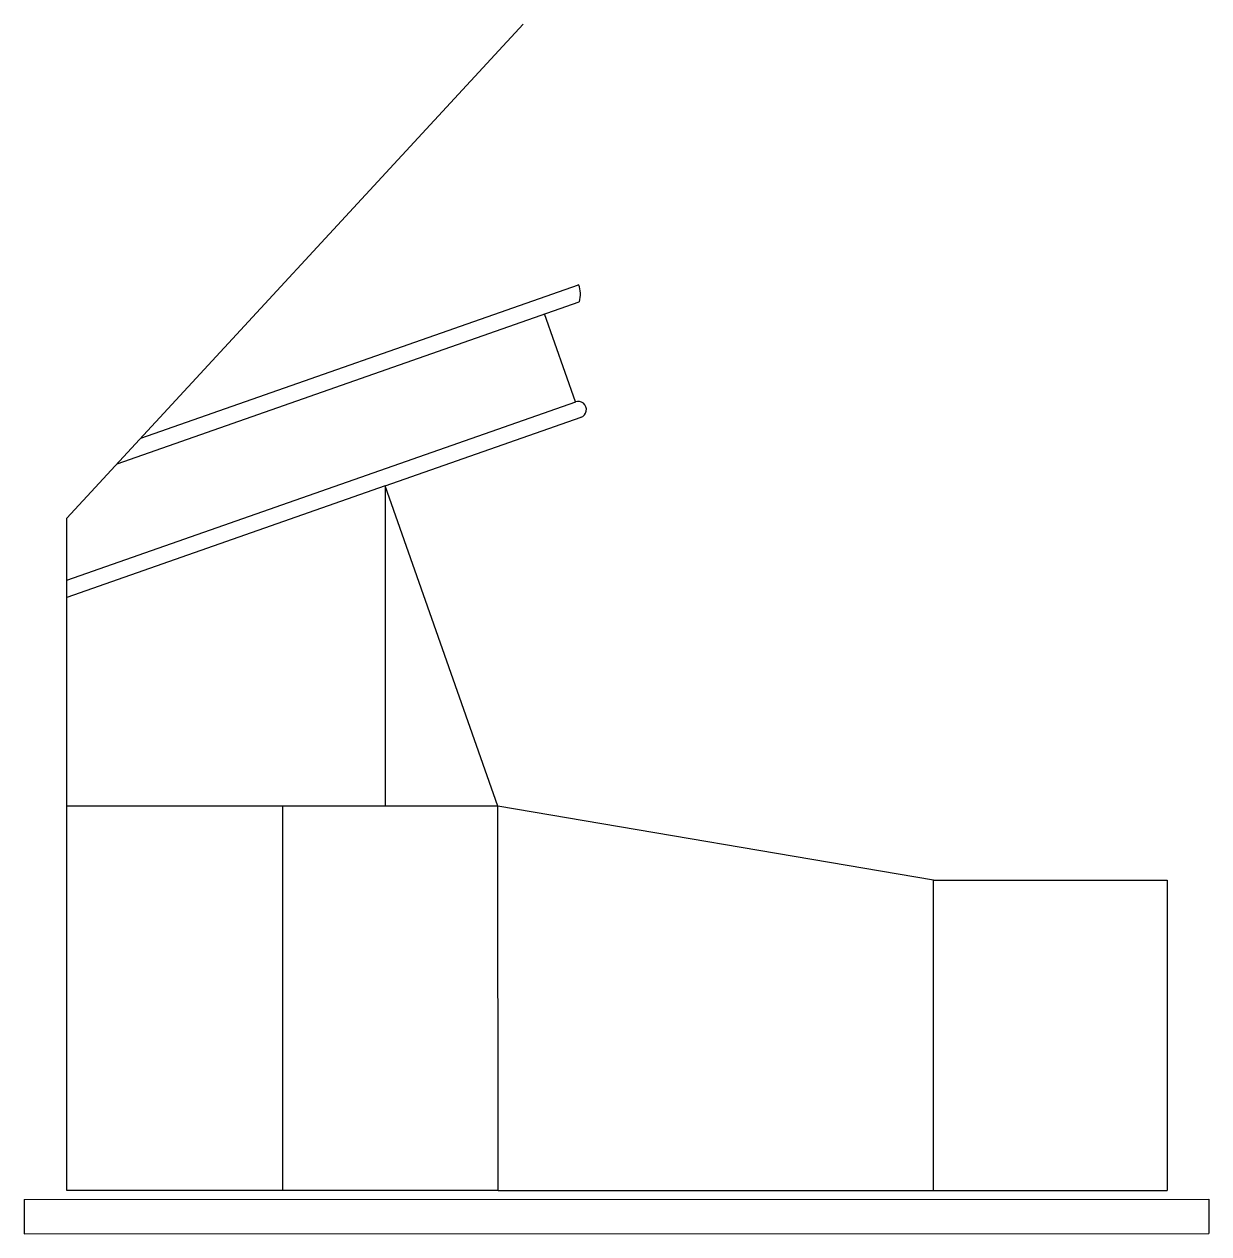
# Model space of a CAD drawing. Header units: millimetres. Extents: x -710 to 7903, y -55 to 3601.
# Drawn here: x -710 to 664, y 1472 to 2875 of the extents above; entities that cross this region are included whole.
import ezdxf

# ---------------------------------------------------------------- set-up
doc = ezdxf.new("R2010")
doc.units = ezdxf.units.MM

msp = doc.modelspace()

# ---------------------------------------------------------------- linework, layer by layer
at = {"color": 1}
for p, q in [((-131.3, 2874.7), (-660.3, 2301.6)), ((-574.6, 2394.5), (-66.9, 2572.5)), ((-602.1, 2364.7), (-66, 2552.7)), ((-70.6, 2436.6), (-106.3, 2538.6)), ((-660.3, 2229.8), (-70.2, 2436.8)), ((-291.1, 2339.2), (-64, 2418.8)), ((-291.1, 2339.2), (-660.3, 2209.7)), ((-160.4, 1967.6), (-291.1, 2339.2)), ((-291.1, 2339.2), (-291.1, 1967.6)), ((-660.3, 2209.7), (-660.3, 2301.6)), ((-660.3, 1967.6), (-660.3, 2209.7)), ((-660.3, 1521.6), (-660.3, 1967.6)), ((-160.4, 1967.6), (-660.3, 1967.6)), ((-410.4, 1967.6), (-410.4, 1521.6)), ((-160.3, 1521.6), (-160.4, 1967.6)), ((344.6, 1881.7), (-160.4, 1967.6)), ((344.6, 1881.7), (615.6, 1881.7)), ((344.6, 1521.7), (344.6, 1881.7)), ((615.6, 1881.7), (615.6, 1521.7)), ((-160.3, 1521.6), (-660.3, 1521.6)), ((-160.3, 1521.6), (344.6, 1521.7)), ((344.6, 1521.7), (615.6, 1521.7))]:
    msp.add_line(p, q, dxfattribs=at)
at = {"color": 5}
for p, q in [((-709.8, 1511.5), (664, 1511.8)), ((-709.8, 1511.5), (-709.8, 1471.5)), ((664, 1511.8), (664, 1471.8)), ((-709.8, 1471.5), (664, 1471.8))]:
    msp.add_line(p, q, dxfattribs=at)
at = {"color": 1}
for centre, radius, start, end in [((-95.1, 2561.4), 30.4, 343.3988, 21.5383), ((-67.3, 2427.7), 9.5, 288.3378, 110.471)]:
    msp.add_arc(centre, radius, start, end, dxfattribs=at)

doc.saveas('drawing.dxf')
